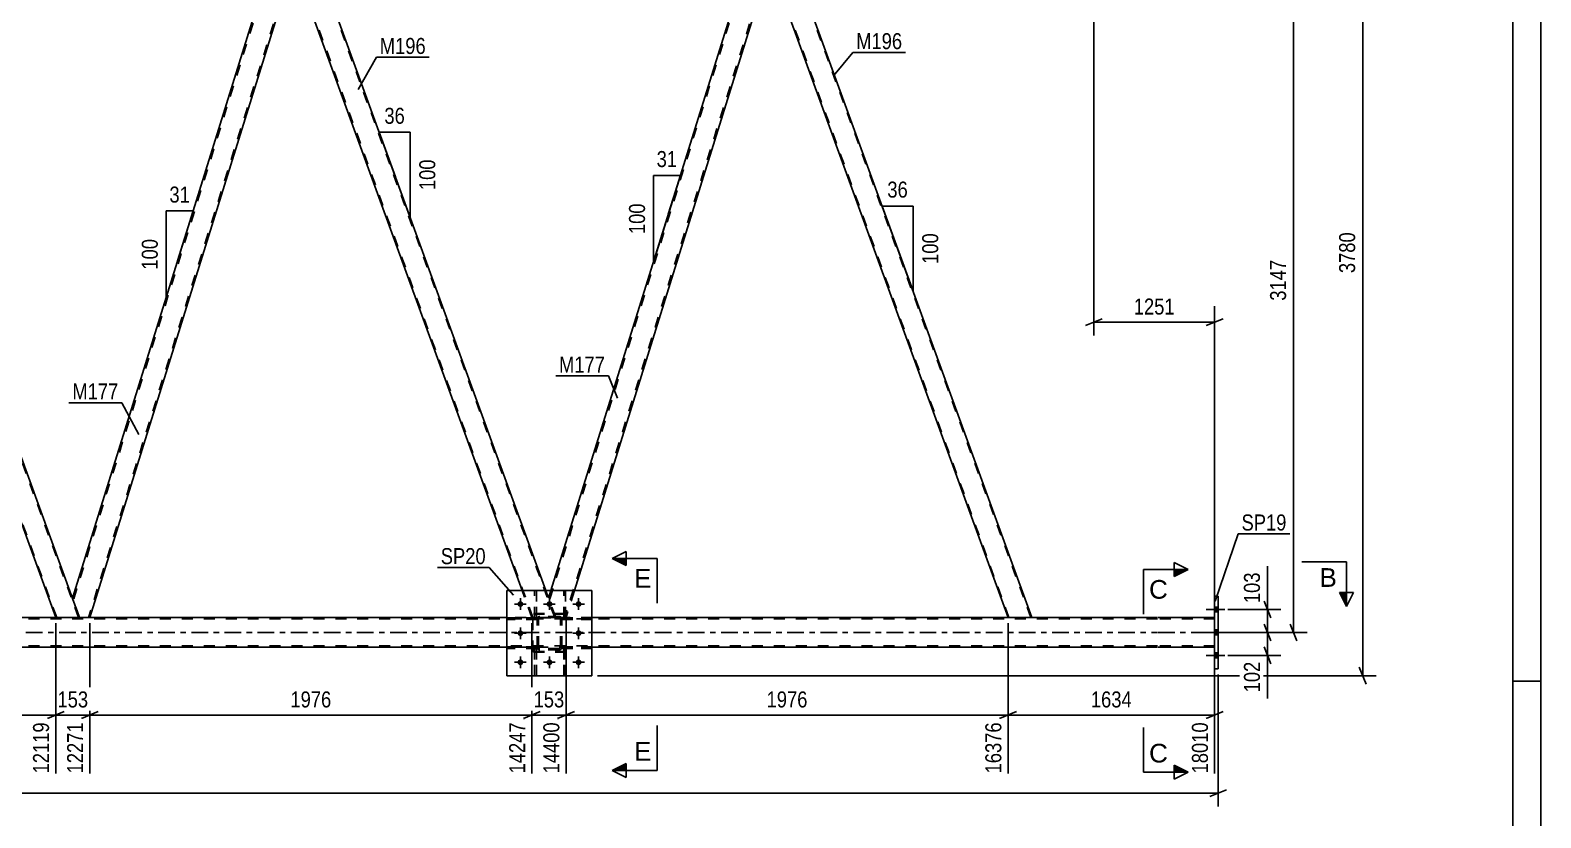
# Model space of a CAD drawing. Header units: millimetres. Extents: x -45 to 796, y -433 to 161.
# Drawn here: x 525.8 to 795.9, y -159 to -18.2 of the extents above; entities that cross this region are included whole.
import ezdxf

# ---------------------------------------------------------------- set-up
doc = ezdxf.new("R2010")
doc.units = ezdxf.units.MM
doc.linetypes.add('DXK_LINE_DOT2', pattern=[3.9198, 1.9599, -1.9599])
doc.linetypes.add('DXK_LINE_DOT3', pattern=[5.9187, 2.979, -0.9799, 0.9799, -0.9799])
doc.styles.add('Arial', font='arial.ttf', dxfattribs={"height": 0.2})
doc.styles.add('Arial Narrow', font='ARIALN.TTF', dxfattribs={"height": 0.2})

# ---------------------------------------------------------------- blocks, each defined once
blk = doc.blocks.new('Unknown-814760973-1133')
at = {"color": 5, "linetype": 'Continuous'}
for p, q in [((795.85, -432.57), (795.85, 161.43)), ((790.85, -427.57), (790.85, 156.43)), ((795.85, -134.57), (790.85, -134.57))]:
    blk.add_line(p, q, dxfattribs=at)
blk = doc.blocks.new('Part-814760973-4094 - 3734')
at = {"color": 7, "linetype": 'DXK_LINE_DOT2'}
for p, q in [((611.01, -118.4), (626.21, -118.4)), ((611.01, -118.4), (611.01, -133.6)), ((626.21, -118.4), (626.21, -133.6)), ((611.01, -133.6), (626.21, -133.6))]:
    blk.add_line(p, q, dxfattribs=at)
blk = doc.blocks.new('Bolt-814760973-4202 - 3734')
at = {"color": 1, "linetype": 'Continuous'}
for p, q in [((612.37, -120.8), (613.06, -120.8)), ((613.41, -119.76), (613.41, -120.46)), ((613.41, -121.84), (613.41, -121.15)), ((614.45, -120.8), (613.75, -120.8)), ((617.57, -120.8), (618.26, -120.8)), ((618.61, -119.76), (618.61, -120.46)), ((618.61, -121.84), (618.61, -121.15)), ((619.65, -120.8), (618.95, -120.8)), ((622.77, -120.8), (623.46, -120.8)), ((623.81, -119.76), (623.81, -120.46)), ((623.81, -121.84), (623.81, -121.15)), ((624.85, -120.8), (624.15, -120.8)), ((612.37, -126), (613.06, -126)), ((613.41, -124.96), (613.41, -125.66)), ((613.41, -127.04), (613.41, -126.35)), ((614.45, -126), (613.75, -126)), ((622.77, -126), (623.46, -126)), ((623.81, -124.96), (623.81, -125.66)), ((623.81, -127.04), (623.81, -126.35)), ((624.85, -126), (624.15, -126)), ((612.37, -131.2), (613.06, -131.2)), ((613.41, -130.16), (613.41, -130.86)), ((613.41, -132.24), (613.41, -131.55)), ((614.45, -131.2), (613.75, -131.2)), ((617.57, -131.2), (618.26, -131.2)), ((618.61, -130.16), (618.61, -130.86)), ((618.61, -132.24), (618.61, -131.55)), ((619.65, -131.2), (618.95, -131.2)), ((622.77, -131.2), (623.46, -131.2)), ((623.81, -130.16), (623.81, -130.86)), ((623.81, -132.24), (623.81, -131.55)), ((624.85, -131.2), (624.15, -131.2))]:
    blk.add_line(p, q, dxfattribs=at)
blk = doc.blocks.new('Part-814760973-4138 - 3734')
at = {"color": 7, "linetype": 'DXK_LINE_DOT2'}
for p, q in [((616.41, -128.44), (611.01, -128.44)), ((611.01, -128.44), (611.01, -128.76)), ((616.41, -128.76), (611.01, -128.76)), ((615.81, -128.76), (615.81, -128.44)), ((616.41, -128.76), (616.41, -128.44))]:
    blk.add_line(p, q, dxfattribs=at)
blk = doc.blocks.new('Part-814760973-4137 - 3734')
at = {"color": 2, "linetype": 'Continuous'}
for p, q in [((575.6, -2), (571.35, -2)), ((617.97, -118.4), (575.6, -2)), ((613.71, -118.4), (572.87, -6.2))]:
    blk.add_line(p, q, dxfattribs=at)
at = {"color": 7, "linetype": 'DXK_LINE_DOT2'}
for p, q in [((571.35, -2), (572.87, -6.2)), ((615.64, -123.22), (571.52, -2)), ((619.55, -123.22), (575.43, -2)), ((615.47, -123.22), (613.71, -118.4)), ((619.72, -123.22), (617.97, -118.4)), ((619.72, -123.22), (615.47, -123.22))]:
    blk.add_line(p, q, dxfattribs=at)
blk = doc.blocks.new('Part-814760973-4263 - 3734')
at = {"color": 7, "linetype": 'DXK_LINE_DOT2'}
for p, q in [((616.41, -123.48), (616.44, -123.3)), ((616.44, -123.3), (616.41, -123.48)), ((616.41, -128.52), (616.41, -123.48)), ((616.65, -123.48), (616.66, -123.39)), ((616.65, -128.52), (616.65, -123.48)), ((616.66, -123.39), (616.72, -123.31)), ((616.7, -123.04), (616.89, -123)), ((616.89, -123), (616.7, -123.04)), ((616.72, -123.31), (616.79, -123.26)), ((616.79, -123.26), (616.89, -123.24)), ((620.33, -123), (616.89, -123)), ((616.89, -123.24), (620.33, -123.24)), ((620.33, -123), (620.51, -123.04)), ((620.51, -123.04), (620.33, -123)), ((620.33, -123.24), (620.42, -123.26)), ((620.42, -123.26), (620.5, -123.31)), ((620.5, -123.31), (620.55, -123.39)), ((620.55, -123.39), (620.57, -123.48)), ((620.57, -128.52), (620.57, -123.48)), ((620.77, -123.3), (620.81, -123.48)), ((620.81, -123.48), (620.77, -123.3)), ((620.81, -128.52), (620.81, -123.48)), ((616.44, -128.71), (616.41, -128.52)), ((616.41, -128.52), (616.44, -128.71)), ((616.66, -128.62), (616.65, -128.52)), ((616.72, -128.69), (616.66, -128.62)), ((616.89, -129), (616.7, -128.97)), ((616.7, -128.97), (616.89, -129)), ((616.79, -128.75), (616.72, -128.69)), ((616.89, -128.76), (616.79, -128.75)), ((620.33, -128.76), (616.89, -128.76)), ((620.33, -129), (616.89, -129)), ((620.42, -128.75), (620.33, -128.76)), ((620.51, -128.97), (620.33, -129)), ((620.33, -129), (620.51, -128.97)), ((620.5, -128.69), (620.42, -128.75)), ((620.55, -128.62), (620.5, -128.69)), ((620.57, -128.52), (620.55, -128.62)), ((620.81, -128.52), (620.77, -128.71)), ((620.77, -128.71), (620.81, -128.52))]:
    blk.add_line(p, q, dxfattribs=at)
at = {"color": 7, "linetype": 'DXK_LINE_DOT3'}
blk.add_line((618.61, -126), (618.61, -126), dxfattribs=at)
at = {"color": 7, "linetype": 'DXK_LINE_DOT2'}
for centre, start, end in [((616.89, -123.48), 112.5, 157.5), ((616.89, -123.48), 112.5, 157.5), ((620.33, -123.48), 22.5, 67.5), ((620.33, -123.48), 22.5, 67.5), ((616.89, -128.52), 202.5, 247.5), ((616.89, -128.52), 202.5, 247.5), ((620.33, -128.52), 292.5, 337.5), ((620.33, -128.52), 292.5, 337.5)]:
    blk.add_arc(centre, 0.48, start, end, dxfattribs=at)
blk = doc.blocks.new('Part-814760973-4099 - 3734')
at = {"color": 2, "linetype": 'Continuous'}
for p, q in [((626.21, -118.4), (611.01, -118.4)), ((611.01, -133.6), (611.01, -118.4)), ((626.21, -133.6), (626.21, -118.4)), ((626.21, -133.6), (611.01, -133.6))]:
    blk.add_line(p, q, dxfattribs=at)
blk = doc.blocks.new('Part-814760973-3997 - 3734')
at = {"color": 7, "linetype": 'DXK_LINE_DOT2'}
for p, q in [((616.41, -128.44), (611.01, -128.44)), ((611.01, -128.76), (611.01, -128.44)), ((616.41, -128.76), (611.01, -128.76)), ((615.81, -128.76), (615.81, -128.44)), ((616.41, -128.44), (616.41, -128.76))]:
    blk.add_line(p, q, dxfattribs=at)
blk = doc.blocks.new('Part-814760973-3998 - 3734')
at = {"color": 7, "linetype": 'DXK_LINE_DOT2'}
for p, q in [((616.41, -123.24), (611.01, -123.24)), ((611.01, -123.56), (611.01, -123.24)), ((616.41, -123.56), (611.01, -123.56)), ((615.81, -123.56), (615.81, -123.24)), ((616.41, -123.24), (616.41, -123.56))]:
    blk.add_line(p, q, dxfattribs=at)
blk = doc.blocks.new('Part-814760973-4001 - 3734')
at = {"color": 2, "linetype": 'Continuous'}
for p, q in [((615.96, -118.4), (615.96, -118.4)), ((616.28, -118.4), (615.96, -118.4)), ((616.28, -118.4), (616.28, -118.4))]:
    blk.add_line(p, q, dxfattribs=at)
at = {"color": 7, "linetype": 'DXK_LINE_DOT2'}
for p, q in [((615.96, -123.25), (615.96, -118.4)), ((616.28, -123.25), (616.28, -118.4)), ((615.96, -122.65), (616.28, -122.65)), ((616.28, -123.25), (615.96, -123.25))]:
    blk.add_line(p, q, dxfattribs=at)
blk = doc.blocks.new('Part-814760973-4004 - 3734')
at = {"color": 2, "linetype": 'Continuous'}
for p, q in [((621.16, -118.4), (621.16, -118.4)), ((621.48, -118.4), (621.16, -118.4)), ((621.48, -118.4), (621.48, -118.4))]:
    blk.add_line(p, q, dxfattribs=at)
at = {"color": 7, "linetype": 'DXK_LINE_DOT2'}
for p, q in [((621.16, -123.25), (621.16, -118.4)), ((621.48, -123.25), (621.48, -118.4)), ((621.16, -122.65), (621.48, -122.65)), ((621.48, -123.25), (621.16, -123.25))]:
    blk.add_line(p, q, dxfattribs=at)
blk = doc.blocks.new('Part-814760973-4007 - 3734')
at = {"color": 7, "linetype": 'DXK_LINE_DOT2'}
for p, q in [((616.28, -128.77), (615.96, -128.77)), ((615.96, -128.77), (615.96, -133.6)), ((615.96, -129.37), (616.28, -129.37)), ((616.28, -133.6), (616.28, -128.77)), ((615.96, -133.6), (616.28, -133.6))]:
    blk.add_line(p, q, dxfattribs=at)
blk = doc.blocks.new('Part-814760973-4012 - 3734')
at = {"color": 2, "linetype": 'Continuous'}
for p, q in [((738.18, -119.36), (737.54, -119.36)), ((737.54, -119.36), (737.54, -132.36)), ((738.18, -132.36), (738.18, -119.36)), ((738.18, -132.36), (737.54, -132.36))]:
    blk.add_line(p, q, dxfattribs=at)
blk = doc.blocks.new('Part-814760973-4047 - 3734')
at = {"color": 2, "linetype": 'Continuous'}
for p, q in [((570.03, -2), (533.33, -119.75)), ((571.35, -2), (570.03, -2)), ((572.87, -6.2), (571.35, -2)), ((572.89, -6.25), (536.43, -123.22)), ((534.59, -123.22), (533.34, -119.8))]:
    blk.add_line(p, q, dxfattribs=at)
at = {"color": 7, "linetype": 'DXK_LINE_DOT2'}
for p, q in [((570.28, -2), (533.46, -120.12)), ((572.76, -5.88), (536.18, -123.22)), ((572.89, -6.25), (572.87, -6.2)), ((572.89, -6.25), (572.87, -6.2)), ((533.33, -119.75), (533.34, -119.8)), ((536.43, -123.22), (534.59, -123.22))]:
    blk.add_line(p, q, dxfattribs=at)
blk = doc.blocks.new('Part-814760973-4052 - 3734')
at = {"color": 2, "linetype": 'Continuous'}
for p, q in [((660.74, -2), (656.48, -2)), ((704.86, -123.22), (660.74, -2)), ((700.6, -123.22), (658.01, -6.2))]:
    blk.add_line(p, q, dxfattribs=at)
at = {"color": 7, "linetype": 'DXK_LINE_DOT2'}
for p, q in [((656.48, -2), (658.01, -6.2)), ((700.77, -123.22), (656.65, -2)), ((704.69, -123.22), (660.57, -2)), ((700.6, -123.22), (704.86, -123.22))]:
    blk.add_line(p, q, dxfattribs=at)
blk = doc.blocks.new('Part-814760973-4062 - 3734')
at = {"color": 7, "linetype": 'DXK_LINE_DOT2'}
for p, q in [((727.32, -123.46), (45.58, -123.46)), ((626.21, -123.22), (611.01, -123.22)), ((737.54, -123.46), (727.42, -123.46)), ((737.54, -123.22), (737.54, -128.5)), ((727.32, -128.26), (45.58, -128.26)), ((626.21, -128.5), (611.01, -128.5)), ((737.54, -128.26), (727.42, -128.26))]:
    blk.add_line(p, q, dxfattribs=at)
at = {"color": 2, "linetype": 'Continuous'}
for p, q in [((611.01, -123.22), (455.94, -123.22)), ((727.32, -123.22), (626.21, -123.22)), ((737.54, -123.22), (727.42, -123.22)), ((611.01, -128.5), (455.94, -128.5)), ((727.32, -128.5), (626.21, -128.5)), ((737.54, -128.5), (727.42, -128.5))]:
    blk.add_line(p, q, dxfattribs=at)
at = {"color": 7, "linetype": 'DXK_LINE_DOT3'}
for p, q in [((45.58, -125.86), (727.32, -125.86)), ((727.42, -125.86), (737.54, -125.86))]:
    blk.add_line(p, q, dxfattribs=at)
blk = doc.blocks.new('Part-814760973-4064 - 3734')
at = {"color": 7, "linetype": 'DXK_LINE_DOT2'}
for p, q in [((616.41, -123.48), (616.44, -123.3)), ((616.44, -123.3), (616.41, -123.48)), ((616.41, -128.52), (616.41, -123.48)), ((616.65, -123.48), (616.66, -123.39)), ((616.65, -128.52), (616.65, -123.48)), ((616.66, -123.39), (616.72, -123.31)), ((616.7, -123.04), (616.89, -123)), ((616.89, -123), (616.7, -123.04)), ((616.72, -123.31), (616.79, -123.26)), ((616.79, -123.26), (616.89, -123.24)), ((620.33, -123), (616.89, -123)), ((616.89, -123.24), (620.33, -123.24)), ((620.33, -123), (620.51, -123.04)), ((620.51, -123.04), (620.33, -123)), ((620.33, -123.24), (620.42, -123.26)), ((620.42, -123.26), (620.5, -123.31)), ((620.5, -123.31), (620.55, -123.39)), ((620.55, -123.39), (620.57, -123.48)), ((620.57, -128.52), (620.57, -123.48)), ((620.77, -123.3), (620.81, -123.48)), ((620.81, -123.48), (620.77, -123.3)), ((620.81, -128.52), (620.81, -123.48)), ((616.44, -128.71), (616.41, -128.52)), ((616.41, -128.52), (616.44, -128.71)), ((616.66, -128.62), (616.65, -128.52)), ((616.72, -128.69), (616.66, -128.62)), ((616.89, -129), (616.7, -128.97)), ((616.7, -128.97), (616.89, -129)), ((616.79, -128.75), (616.72, -128.69)), ((616.89, -128.76), (616.79, -128.75)), ((620.33, -128.76), (616.89, -128.76)), ((620.33, -129), (616.89, -129)), ((620.42, -128.75), (620.33, -128.76)), ((620.51, -128.97), (620.33, -129)), ((620.33, -129), (620.51, -128.97)), ((620.5, -128.69), (620.42, -128.75)), ((620.55, -128.62), (620.5, -128.69)), ((620.57, -128.52), (620.55, -128.62)), ((620.81, -128.52), (620.77, -128.71)), ((620.77, -128.71), (620.81, -128.52))]:
    blk.add_line(p, q, dxfattribs=at)
at = {"color": 7, "linetype": 'DXK_LINE_DOT3'}
blk.add_line((618.61, -126), (618.61, -126), dxfattribs=at)
at = {"color": 7, "linetype": 'DXK_LINE_DOT2'}
for centre, start, end in [((616.89, -123.48), 112.5, 157.5), ((616.89, -123.48), 112.5, 157.5), ((620.33, -123.48), 22.5, 67.5), ((620.33, -123.48), 22.5, 67.5), ((616.89, -128.52), 202.5, 247.5), ((616.89, -128.52), 202.5, 247.5), ((620.33, -128.52), 292.5, 337.5), ((620.33, -128.52), 292.5, 337.5)]:
    blk.add_arc(centre, 0.48, start, end, dxfattribs=at)
blk = doc.blocks.new('Part-814760973-4065 - 3734')
at = {"color": 7, "linetype": 'DXK_LINE_DOT2'}
for p, q in [((621.61, -122.47), (615.61, -122.47)), ((615.61, -129.27), (615.61, -122.47)), ((621.61, -129.27), (621.61, -122.47)), ((621.61, -129.27), (615.61, -129.27))]:
    blk.add_line(p, q, dxfattribs=at)
blk = doc.blocks.new('Part-814760973-4066 - 3734')
at = {"color": 7, "linetype": 'DXK_LINE_DOT2'}
for p, q in [((621.61, -122.6), (615.61, -122.6)), ((615.61, -129.4), (615.61, -122.6)), ((621.61, -129.4), (621.61, -122.6)), ((621.61, -129.4), (615.61, -129.4))]:
    blk.add_line(p, q, dxfattribs=at)
blk = doc.blocks.new('Part-814760973-4082 - 3734')
at = {"color": 2, "linetype": 'Continuous'}
for p, q in [((490.47, -2), (486.21, -2)), ((533.34, -119.8), (490.47, -2)), ((530.33, -123.22), (487.74, -6.2))]:
    blk.add_line(p, q, dxfattribs=at)
at = {"color": 7, "linetype": 'DXK_LINE_DOT2'}
for p, q in [((486.21, -2), (487.74, -6.2)), ((530.5, -123.22), (486.38, -2)), ((534.42, -123.22), (490.3, -2)), ((534.59, -123.22), (533.34, -119.8)), ((530.33, -123.22), (534.59, -123.22))]:
    blk.add_line(p, q, dxfattribs=at)
blk = doc.blocks.new('Part-814760973-4088 - 3734')
at = {"color": 7, "linetype": 'DXK_LINE_DOT2'}
for p, q in [((616.41, -123.24), (611.01, -123.24)), ((611.01, -123.24), (611.01, -123.56)), ((616.41, -123.56), (611.01, -123.56)), ((615.81, -123.56), (615.81, -123.24)), ((616.41, -123.56), (616.41, -123.24))]:
    blk.add_line(p, q, dxfattribs=at)
blk = doc.blocks.new('Part-814760973-4100 - 3734')
at = {"color": 7, "linetype": 'DXK_LINE_DOT2'}
for p, q in [((620.81, -128.76), (620.81, -128.44)), ((620.81, -128.44), (626.21, -128.44)), ((626.21, -128.76), (620.81, -128.76)), ((621.41, -128.76), (621.41, -128.44)), ((626.21, -128.44), (626.21, -128.76))]:
    blk.add_line(p, q, dxfattribs=at)
blk = doc.blocks.new('Bolt-814760973-4101 - 3734')
at = {"linetype": 'Continuous'}
for points in [[(737.54, -121.32), (737.54, -122.2), (738.18, -122.2), (738.18, -121.32)], [(737.54, -121.32), (737.54, -122.2), (738.18, -122.2), (738.18, -121.32)], [(737.54, -121.32), (737.54, -122.2), (738.18, -122.2), (738.18, -121.32)], [(737.54, -125.42), (737.54, -126.3), (738.18, -126.3), (738.18, -125.42)], [(737.54, -125.42), (737.54, -126.3), (738.18, -126.3), (738.18, -125.42)], [(737.54, -129.52), (737.54, -130.4), (738.18, -130.4), (738.18, -129.52)], [(737.54, -129.52), (737.54, -130.4), (738.18, -130.4), (738.18, -129.52)], [(737.54, -129.52), (737.54, -130.4), (738.18, -130.4), (738.18, -129.52)]]:
    blk.add_hatch(color=1, dxfattribs=at).paths.add_polyline_path(points)
at = {"color": 1, "linetype": 'Continuous'}
for p, q in [((738.18, -121.32), (737.54, -121.32)), ((738.18, -121.32), (737.54, -121.32)), ((738.18, -121.32), (737.54, -121.32)), ((739.34, -121.76), (736.02, -121.76)), ((739.34, -121.76), (736.02, -121.76)), ((739.34, -121.76), (736.02, -121.76)), ((738.18, -122.2), (737.54, -122.2)), ((738.18, -122.2), (737.54, -122.2)), ((738.18, -122.2), (737.54, -122.2)), ((739.34, -125.86), (736.02, -125.86)), ((739.34, -125.86), (736.02, -125.86)), ((738.18, -125.42), (737.54, -125.42)), ((738.18, -125.42), (737.54, -125.42)), ((738.18, -126.3), (737.54, -126.3)), ((738.18, -126.3), (737.54, -126.3)), ((738.18, -129.52), (737.54, -129.52)), ((738.18, -129.52), (737.54, -129.52)), ((738.18, -129.52), (737.54, -129.52)), ((739.34, -129.96), (736.02, -129.96)), ((739.34, -129.96), (736.02, -129.96)), ((739.34, -129.96), (736.02, -129.96)), ((738.18, -130.4), (737.54, -130.4)), ((738.18, -130.4), (737.54, -130.4)), ((738.18, -130.4), (737.54, -130.4))]:
    blk.add_line(p, q, dxfattribs=at)
blk = doc.blocks.new('Part-814760973-4132 - 3734')
at = {"color": 7, "linetype": 'DXK_LINE_DOT2'}
for p, q in [((655.41, -2), (618.59, -120.12)), ((657.89, -5.88), (621.32, -123.22)), ((658.03, -6.25), (658.01, -6.2)), ((658.03, -6.25), (658.01, -6.2)), ((618.88, -118.4), (618.46, -119.75)), ((623.07, -118.4), (621.57, -123.22)), ((619.72, -123.22), (618.46, -119.75)), ((621.57, -123.22), (619.72, -123.22))]:
    blk.add_line(p, q, dxfattribs=at)
at = {"color": 2, "linetype": 'Continuous'}
for p, q in [((655.16, -2), (618.88, -118.4)), ((656.48, -2), (655.16, -2)), ((658.01, -6.2), (656.48, -2)), ((658.03, -6.25), (623.07, -118.4))]:
    blk.add_line(p, q, dxfattribs=at)
blk = doc.blocks.new('Part-814760973-4145 - 3734')
at = {"color": 7, "linetype": 'DXK_LINE_DOT2'}
for p, q in [((620.81, -123.56), (620.81, -123.24)), ((620.81, -123.24), (626.21, -123.24)), ((626.21, -123.56), (620.81, -123.56)), ((621.41, -123.56), (621.41, -123.24)), ((626.21, -123.24), (626.21, -123.56))]:
    blk.add_line(p, q, dxfattribs=at)
blk = doc.blocks.new('Part-814760973-4146 - 3734')
at = {"color": 7, "linetype": 'DXK_LINE_DOT2'}
for p, q in [((626.21, -128.44), (620.81, -128.44)), ((620.81, -128.44), (620.81, -128.76)), ((620.81, -128.76), (626.21, -128.76)), ((621.41, -128.76), (621.41, -128.44)), ((626.21, -128.76), (626.21, -128.44))]:
    blk.add_line(p, q, dxfattribs=at)
blk = doc.blocks.new('Part-814760973-4147 - 3734')
at = {"color": 7, "linetype": 'DXK_LINE_DOT2'}
for p, q in [((626.21, -123.24), (620.81, -123.24)), ((620.81, -123.24), (620.81, -123.56)), ((620.81, -123.56), (626.21, -123.56)), ((621.41, -123.56), (621.41, -123.24)), ((626.21, -123.56), (626.21, -123.24))]:
    blk.add_line(p, q, dxfattribs=at)
blk = doc.blocks.new('Part-814760973-4186 - 3734')
at = {"color": 7, "linetype": 'DXK_LINE_DOT2'}
for p, q in [((621.16, -133.6), (621.16, -128.77)), ((621.16, -128.77), (621.48, -128.77)), ((621.16, -129.37), (621.48, -129.37)), ((621.48, -128.77), (621.48, -133.6)), ((621.48, -133.6), (621.16, -133.6))]:
    blk.add_line(p, q, dxfattribs=at)
blk = doc.blocks.new('Part-814760973-4189 - 3734')
at = {"color": 7, "linetype": 'DXK_LINE_DOT2'}
for p, q in [((615.96, -133.6), (615.96, -128.77)), ((615.96, -128.77), (616.28, -128.77)), ((615.96, -129.37), (616.28, -129.37)), ((616.28, -128.77), (616.28, -133.6)), ((616.28, -133.6), (615.96, -133.6))]:
    blk.add_line(p, q, dxfattribs=at)
blk = doc.blocks.new('Part-814760973-4192 - 3734')
at = {"color": 7, "linetype": 'DXK_LINE_DOT2'}
for p, q in [((621.16, -123.25), (621.16, -118.4)), ((621.16, -118.4), (621.48, -118.4)), ((621.48, -118.4), (621.48, -123.25)), ((621.16, -122.65), (621.48, -122.65)), ((621.48, -123.25), (621.16, -123.25))]:
    blk.add_line(p, q, dxfattribs=at)
blk = doc.blocks.new('Part-814760973-4195 - 3734')
at = {"color": 7, "linetype": 'DXK_LINE_DOT2'}
for p, q in [((615.96, -123.25), (615.96, -118.4)), ((615.96, -118.4), (616.28, -118.4)), ((616.28, -118.4), (616.28, -123.25)), ((615.96, -122.65), (616.28, -122.65)), ((616.28, -123.25), (615.96, -123.25))]:
    blk.add_line(p, q, dxfattribs=at)
blk = doc.blocks.new('Bolt-814760973-4203 - 3734')
at = {"linetype": 'Continuous'}
for points in [[(613.93, -120.8, -1), (612.89, -120.8, -1)], [(619.13, -120.8, -1), (618.09, -120.8, -1)], [(624.33, -120.8, -1), (623.29, -120.8, -1)], [(613.93, -126, -1), (612.89, -126, -1)], [(624.33, -126, -1), (623.29, -126, -1)], [(613.93, -131.2, -1), (612.89, -131.2, -1)], [(619.13, -131.2, -1), (618.09, -131.2, -1)], [(624.33, -131.2, -1), (623.29, -131.2, -1)]]:
    blk.add_hatch(color=1, dxfattribs=at).paths.add_polyline_path(points)
at = {"color": 1, "linetype": 'Continuous'}
for p, q in [((614.45, -120.8), (612.37, -120.8)), ((613.41, -119.76), (613.41, -121.84)), ((619.65, -120.8), (617.57, -120.8)), ((618.61, -119.76), (618.61, -121.84)), ((624.85, -120.8), (622.77, -120.8)), ((623.81, -119.76), (623.81, -121.84)), ((614.45, -126), (612.37, -126)), ((613.41, -124.96), (613.41, -127.04)), ((624.85, -126), (622.77, -126)), ((623.81, -124.96), (623.81, -127.04)), ((614.45, -131.2), (612.37, -131.2)), ((613.41, -130.16), (613.41, -132.24)), ((619.65, -131.2), (617.57, -131.2)), ((618.61, -130.16), (618.61, -132.24)), ((624.85, -131.2), (622.77, -131.2)), ((623.81, -130.16), (623.81, -132.24))]:
    blk.add_line(p, q, dxfattribs=at)
blk = doc.blocks.new('Part-814760973-4239 - 3734')
at = {"color": 7, "linetype": 'DXK_LINE_DOT2'}
for p, q in [((621.48, -128.77), (621.16, -128.77)), ((621.16, -128.77), (621.16, -133.6)), ((621.16, -129.37), (621.48, -129.37)), ((621.48, -133.6), (621.48, -128.77)), ((621.16, -133.6), (621.48, -133.6))]:
    blk.add_line(p, q, dxfattribs=at)
blk = doc.blocks.new('StraightDimension-814760973-14789 - 3734')
at = {"color": 7, "linetype": 'Continuous'}
for p, q in [((536.43, -124.22), (536.43, -151.06)), ((615.47, -124.22), (615.47, -151.06)), ((537.93, -140.02), (534.93, -141.22)), ((613.97, -141.22), (616.97, -140.02)), ((536.43, -140.62), (615.47, -140.62))]:
    blk.add_line(p, q, dxfattribs=at)
at = {"color": 0}
blk.add_wipeout([(580.21, -139.87), (580.21, -135.67), (571.69, -135.67), (571.69, -139.87)], dxfattribs=at)
at = {"color": 0, "linetype": 'Continuous'}
blk.add_wipeout([(614.87, -141.32), (610.67, -141.32), (610.67, -151.66), (614.87, -151.66)], dxfattribs=at)
at = {"color": 3, "style": 'Arial Narrow'}
blk.add_text('1976', height=2.863, dxfattribs=at).set_placement((572.29, -139.27))
at = {"color": 3, "linetype": 'Continuous', "style": 'Arial Narrow'}
blk.add_text('14247', height=2.863, rotation=90.0002, dxfattribs=at).set_placement((614.27, -151.06))
blk = doc.blocks.new('AngleDimension-814760973-15246 - 3734')
at = {"color": 7, "linetype": 'Continuous'}
for p, q in [((681.56, -59.23), (678.08, -49.66)), ((683.62, -49.66), (678.08, -49.66)), ((683.62, -64.88), (678.08, -49.66)), ((683.62, -64.88), (683.62, -49.66))]:
    blk.add_line(p, q, dxfattribs=at)
at = {"color": 0}
for points in [[(683.28, -48.76), (683.28, -44.56), (678.42, -44.56), (678.42, -48.76)], [(688.72, -53.93), (684.52, -53.93), (684.52, -60.61), (688.72, -60.61)]]:
    blk.add_wipeout(points, dxfattribs=at)
at = {"color": 3, "style": 'Arial Narrow'}
blk.add_text('36', height=2.863, dxfattribs=at).set_placement((679.02, -48.16))
blk.add_text('100', height=2.863, rotation=90.0002, dxfattribs=at).set_placement((688.12, -60.01))
blk = doc.blocks.new('AngleDimension-814760973-15232 - 3734')
at = {"color": 7, "linetype": 'Continuous'}
for p, q in [((637.19, -44.2), (642.01, -44.2)), ((637.19, -59.67), (642.01, -44.2)), ((637.19, -59.67), (637.19, -44.2)), ((639.86, -51.09), (642.01, -44.2))]:
    blk.add_line(p, q, dxfattribs=at)
at = {"color": 0}
for points in [[(642.02, -43.3), (642.02, -39.1), (637.17, -39.1), (637.17, -43.3)], [(636.29, -48.59), (632.09, -48.59), (632.09, -55.28), (636.29, -55.28)]]:
    blk.add_wipeout(points, dxfattribs=at)
at = {"color": 3, "style": 'Arial Narrow'}
blk.add_text('31', height=2.863, dxfattribs=at).set_placement((637.77, -42.7))
blk.add_text('100', height=2.863, rotation=90.0002, dxfattribs=at).set_placement((635.69, -54.68))
blk = doc.blocks.new('AngleDimension-814760973-4942 - 3734')
at = {"color": 7, "linetype": 'Continuous'}
for p, q in [((591.05, -44.43), (588.15, -36.47)), ((593.69, -36.47), (588.15, -36.47)), ((593.69, -51.69), (588.15, -36.47)), ((593.69, -51.69), (593.69, -36.47))]:
    blk.add_line(p, q, dxfattribs=at)
at = {"color": 0}
for points in [[(593.35, -35.57), (593.35, -31.37), (588.49, -31.37), (588.49, -35.57)], [(598.79, -40.74), (594.59, -40.74), (594.59, -47.42), (598.79, -47.42)]]:
    blk.add_wipeout(points, dxfattribs=at)
at = {"color": 3, "style": 'Arial Narrow'}
blk.add_text('36', height=2.863, dxfattribs=at).set_placement((589.09, -34.97))
blk.add_text('100', height=2.863, rotation=90.0002, dxfattribs=at).set_placement((598.19, -46.82))
blk = doc.blocks.new('StraightDimension-814760973-14790 - 3734')
at = {"color": 7, "linetype": 'Continuous'}
for p, q in [((530.33, -124.22), (530.33, -151.06)), ((536.43, -124.22), (536.43, -151.06)), ((528.83, -141.22), (531.83, -140.02)), ((537.93, -140.02), (534.93, -141.22)), ((530.33, -140.62), (536.43, -140.62))]:
    blk.add_line(p, q, dxfattribs=at)
at = {"color": 0}
blk.add_wipeout([(536.72, -139.87), (536.72, -135.67), (530.04, -135.67), (530.04, -139.87)], dxfattribs=at)
at = {"color": 0, "linetype": 'Continuous'}
blk.add_wipeout([(535.83, -141.32), (531.63, -141.32), (531.63, -151.66), (535.83, -151.66)], dxfattribs=at)
at = {"color": 3, "style": 'Arial Narrow'}
blk.add_text('153', height=2.863, dxfattribs=at).set_placement((530.64, -139.27))
at = {"color": 3, "linetype": 'Continuous', "style": 'Arial Narrow'}
blk.add_text('12271', height=2.863, rotation=90.0002, dxfattribs=at).set_placement((535.23, -151.06))
blk = doc.blocks.new('StraightDimension-814760973-5648 - 3734')
at = {"color": 7, "linetype": 'Continuous'}
for p, q in [((764.61, 16.1), (763.41, 19.1)), ((713.85, 17.6), (766.41, 17.6)), ((764.01, -133.6), (764.01, 17.6)), ((763.41, -132.1), (764.61, -135.1)), ((627.21, -133.6), (766.41, -133.6))]:
    blk.add_line(p, q, dxfattribs=at)
at = {"color": 0}
blk.add_wipeout([(763.26, -53.75), (759.06, -53.75), (759.06, -62.26), (763.26, -62.26)], dxfattribs=at)
at = {"color": 3, "style": 'Arial Narrow'}
blk.add_text('3780', height=2.863, rotation=90.0002, dxfattribs=at).set_placement((762.66, -61.66))
blk = doc.blocks.new('StraightDimension-814760973-24017 - 3734')
at = {"color": 7, "linetype": 'Continuous'}
for p, q in [((746.39, -120.26), (747.59, -123.26)), ((739.9, -121.76), (749.39, -121.76)), ((746.99, -125.86), (746.99, -121.76)), ((739.9, -125.86), (749.39, -125.86)), ((747.59, -127.36), (746.39, -124.36))]:
    blk.add_line(p, q, dxfattribs=at)
at = {"color": 0}
blk.add_wipeout([(746.24, -114.55), (742.04, -114.55), (742.04, -121.23), (746.24, -121.23)], dxfattribs=at)
at = {"color": 7, "linetype": 'Continuous'}
blk.add_line((746.99, -121.76), (746.99, -114.03), dxfattribs=at)
blk.add_line((746.99, -121.76), (746.99, -114.03), dxfattribs=at)
at = {"color": 3, "style": 'Arial Narrow'}
blk.add_text('103', height=2.863, rotation=90.0002, dxfattribs=at).set_placement((745.64, -120.63))
blk = doc.blocks.new('StraightDimension-814760973-4975 - 3734')
at = {"color": 7, "linetype": 'Continuous'}
for p, q in [((717.56, 0), (754.06, 0)), ((752.26, -1.5), (751.06, 1.5)), ((751.66, -125.86), (751.66, 0)), ((739.18, -125.86), (754.06, -125.86)), ((751.06, -124.36), (752.26, -127.36))]:
    blk.add_line(p, q, dxfattribs=at)
at = {"color": 0}
blk.add_wipeout([(750.91, -58.67), (746.71, -58.67), (746.71, -67.19), (750.91, -67.19)], dxfattribs=at)
at = {"color": 3, "style": 'Arial Narrow'}
blk.add_text('3147', height=2.863, rotation=90.0002, dxfattribs=at).set_placement((750.31, -66.59))
blk = doc.blocks.new('StraightDimension-814760973-24018 - 3734')
at = {"color": 7, "linetype": 'Continuous'}
for p, q in [((739.9, -125.86), (749.39, -125.86)), ((746.39, -124.36), (747.59, -127.36)), ((746.99, -129.96), (746.99, -125.86)), ((747.59, -131.46), (746.39, -128.46)), ((739.9, -129.96), (749.39, -129.96))]:
    blk.add_line(p, q, dxfattribs=at)
at = {"color": 0}
blk.add_wipeout([(746.24, -130.48), (742.04, -130.48), (742.04, -137.17), (746.24, -137.17)], dxfattribs=at)
at = {"color": 7, "linetype": 'Continuous'}
blk.add_line((746.99, -129.96), (746.99, -137.69), dxfattribs=at)
blk.add_line((746.99, -129.96), (746.99, -137.69), dxfattribs=at)
at = {"color": 3, "style": 'Arial Narrow'}
blk.add_text('102', height=2.863, rotation=90.0002, dxfattribs=at).set_placement((745.64, -136.57))
blk = doc.blocks.new('StraightDimension-814760973-14788 - 3734')
at = {"color": 7, "linetype": 'Continuous'}
for p, q in [((615.47, -124.22), (615.47, -151.06)), ((621.57, -124.22), (621.57, -151.06)), ((613.97, -141.22), (616.97, -140.02)), ((623.07, -140.02), (620.07, -141.22)), ((615.47, -140.62), (621.57, -140.62))]:
    blk.add_line(p, q, dxfattribs=at)
at = {"color": 0}
blk.add_wipeout([(621.86, -139.87), (621.86, -135.67), (615.17, -135.67), (615.17, -139.87)], dxfattribs=at)
at = {"color": 0, "linetype": 'Continuous'}
blk.add_wipeout([(620.97, -141.32), (616.77, -141.32), (616.77, -151.66), (620.97, -151.66)], dxfattribs=at)
at = {"color": 3, "style": 'Arial Narrow'}
blk.add_text('153', height=2.863, dxfattribs=at).set_placement((615.77, -139.27))
at = {"color": 3, "linetype": 'Continuous', "style": 'Arial Narrow'}
blk.add_text('14400', height=2.863, rotation=90.0002, dxfattribs=at).set_placement((620.37, -151.06))
blk = doc.blocks.new('StraightDimension-814760973-5298 - 3734')
at = {"color": 7, "linetype": 'Continuous'}
for p, q in [((738.18, -133.36), (738.18, -156.99)), ((-0.64, -154.59), (738.18, -154.59)), ((736.68, -155.19), (739.68, -153.99))]:
    blk.add_line(p, q, dxfattribs=at)
blk = doc.blocks.new('StraightDimension-814760973-5309 - 3734')
at = {"color": 7, "linetype": 'Continuous'}
for p, q in [((715.92, -3), (715.92, -72.81)), ((717.42, -69.81), (714.42, -71.01)), ((736.04, -71.01), (739.04, -69.81)), ((737.54, -122.22), (737.54, -67.56)), ((715.92, -70.41), (737.54, -70.41))]:
    blk.add_line(p, q, dxfattribs=at)
at = {"color": 0}
blk.add_wipeout([(730.99, -69.66), (730.99, -65.46), (722.48, -65.46), (722.48, -69.66)], dxfattribs=at)
at = {"color": 3, "style": 'Arial Narrow'}
blk.add_text('1251', height=2.863, dxfattribs=at).set_placement((723.08, -69.06))
blk = doc.blocks.new('StraightDimension-814760973-14786 - 3734')
at = {"color": 7, "linetype": 'Continuous'}
for p, q in [((700.6, -124.22), (700.6, -151.06)), ((737.54, -129.5), (737.54, -151.06)), ((702.1, -140.02), (699.1, -141.22)), ((736.04, -141.22), (739.04, -140.02)), ((700.6, -140.62), (737.54, -140.62))]:
    blk.add_line(p, q, dxfattribs=at)
at = {"color": 0}
blk.add_wipeout([(723.33, -139.87), (723.33, -135.67), (714.81, -135.67), (714.81, -139.87)], dxfattribs=at)
at = {"color": 0, "linetype": 'Continuous'}
blk.add_wipeout([(736.94, -141.32), (732.74, -141.32), (732.74, -151.66), (736.94, -151.66)], dxfattribs=at)
at = {"color": 3, "style": 'Arial Narrow'}
blk.add_text('1634', height=2.863, dxfattribs=at).set_placement((715.41, -139.27))
at = {"color": 3, "linetype": 'Continuous', "style": 'Arial Narrow'}
blk.add_text('18010', height=2.863, rotation=90.0002, dxfattribs=at).set_placement((736.34, -151.06))
blk = doc.blocks.new('StraightDimension-814760973-14787 - 3734')
at = {"color": 7, "linetype": 'Continuous'}
for p, q in [((621.57, -124.22), (621.57, -151.06)), ((700.6, -124.22), (700.6, -151.06)), ((623.07, -140.02), (620.07, -141.22)), ((699.1, -141.22), (702.1, -140.02)), ((621.57, -140.62), (700.6, -140.62))]:
    blk.add_line(p, q, dxfattribs=at)
at = {"color": 0}
blk.add_wipeout([(665.34, -139.87), (665.34, -135.67), (656.83, -135.67), (656.83, -139.87)], dxfattribs=at)
at = {"color": 0, "linetype": 'Continuous'}
blk.add_wipeout([(700, -141.32), (695.8, -141.32), (695.8, -151.66), (700, -151.66)], dxfattribs=at)
at = {"color": 3, "style": 'Arial Narrow'}
blk.add_text('1976', height=2.863, dxfattribs=at).set_placement((657.43, -139.27))
at = {"color": 3, "linetype": 'Continuous', "style": 'Arial Narrow'}
blk.add_text('16376', height=2.863, rotation=90.0002, dxfattribs=at).set_placement((699.4, -151.06))
blk = doc.blocks.new('StraightDimension-814760973-14791 - 3734')
at = {"color": 7, "linetype": 'Continuous'}
for p, q in [((451.3, -124.22), (451.3, -151.06)), ((530.33, -124.22), (530.33, -151.06)), ((452.8, -140.02), (449.8, -141.22)), ((528.83, -141.22), (531.83, -140.02)), ((451.3, -140.62), (530.33, -140.62))]:
    blk.add_line(p, q, dxfattribs=at)
at = {"color": 0}
blk.add_wipeout([(495.07, -139.87), (495.07, -135.67), (486.56, -135.67), (486.56, -139.87)], dxfattribs=at)
at = {"color": 0, "linetype": 'Continuous'}
blk.add_wipeout([(529.73, -141.32), (525.53, -141.32), (525.53, -151.66), (529.73, -151.66)], dxfattribs=at)
at = {"color": 3, "style": 'Arial Narrow'}
blk.add_text('1976', height=2.863, dxfattribs=at).set_placement((487.16, -139.27))
at = {"color": 3, "linetype": 'Continuous', "style": 'Arial Narrow'}
blk.add_text('12119', height=2.863, rotation=90.0002, dxfattribs=at).set_placement((529.13, -151.06))
blk = doc.blocks.new('AngleDimension-814760973-15218 - 3734')
at = {"color": 7, "linetype": 'Continuous'}
for p, q in [((550.07, -50.55), (554.89, -50.55)), ((550.07, -66.02), (554.89, -50.55)), ((550.07, -66.02), (550.07, -50.55)), ((552.11, -59.48), (554.89, -50.55))]:
    blk.add_line(p, q, dxfattribs=at)
at = {"color": 0}
for points in [[(554.91, -49.65), (554.91, -45.45), (550.06, -45.45), (550.06, -49.65)], [(549.17, -54.94), (544.97, -54.94), (544.97, -61.63), (549.17, -61.63)]]:
    blk.add_wipeout(points, dxfattribs=at)
at = {"color": 3, "style": 'Arial Narrow'}
blk.add_text('31', height=2.863, dxfattribs=at).set_placement((550.66, -49.05))
blk.add_text('100', height=2.863, rotation=90.0002, dxfattribs=at).set_placement((548.57, -61.03))
blk = doc.blocks.new('SectionMark-814760973-5919 - 3734')
at = {"color": 6, "linetype": 'Continuous'}
for p, q in [((730.31, -113.34), (732.81, -114.59)), ((724.81, -114.59), (732.81, -114.59)), ((724.81, -150.86), (732.81, -150.86)), ((732.81, -150.86), (730.31, -152.11))]:
    blk.add_line(p, q, dxfattribs=at)
at = {"color": 0, "linetype": 'Continuous'}
for points in [[(729.18, -119.84), (729.18, -116.34), (725.81, -116.34), (725.81, -119.84)], [(729.18, -149.11), (729.18, -145.61), (725.81, -145.61), (725.81, -149.11)]]:
    blk.add_wipeout(points, dxfattribs=at)
at = {"linetype": 'Continuous'}
for points in [[(730.31, -115.84), (730.31, -114.59), (732.81, -114.59)], [(730.31, -150.86), (730.31, -149.61), (732.81, -150.86)]]:
    blk.add_hatch(color=6, dxfattribs=at).paths.add_polyline_path(points)
at = {"color": 6, "linetype": 'Continuous'}
for p, q in [((730.31, -115.84), (730.31, -113.34)), ((724.81, -114.59), (724.81, -122.59)), ((732.81, -114.59), (730.31, -115.84)), ((724.81, -150.86), (724.81, -142.86)), ((732.81, -150.86), (730.31, -149.61)), ((730.31, -149.61), (730.31, -152.11))]:
    blk.add_line(p, q, dxfattribs=at)
at = {"color": 3, "linetype": 'Continuous', "style": 'Arial'}
for p in [(725.81, -119.84), (725.81, -149.11)]:
    blk.add_text('C', height=3.34, dxfattribs=at).set_placement(p)
blk = doc.blocks.new('Mark-814760973-4008 - 3734')
at = {"color": 0}
blk.add_wipeout([(750.39, -107.65), (750.39, -104.65), (742.35, -104.65), (742.35, -107.65)], dxfattribs=at)
blk.add_wipeout([(750.39, -107.65), (750.39, -104.65), (742.35, -104.65), (742.35, -107.65)], dxfattribs=at)
at = {"color": 30, "linetype": 'Continuous'}
for p, q in [((737.61, -120.29), (741.75, -108.25)), ((741.75, -108.25), (750.99, -108.25))]:
    blk.add_line(p, q, dxfattribs=at)
at = {"color": 3, "style": 'Arial Narrow'}
blk.add_text('SP19', height=2.863, dxfattribs=at).set_placement((742.35, -107.65))
blk = doc.blocks.new('Mark-814760973-4043 - 3734')
at = {"color": 0}
blk.add_wipeout([(541.52, -84.23), (541.52, -81.23), (533.3, -81.23), (533.3, -84.23)], dxfattribs=at)
blk.add_wipeout([(541.52, -84.23), (541.52, -81.23), (533.3, -81.23), (533.3, -84.23)], dxfattribs=at)
at = {"color": 30, "linetype": 'Continuous'}
for p in [(532.7, -84.83), (545.19, -90.5)]:
    blk.add_line(p, (542.12, -84.83), dxfattribs=at)
at = {"color": 3, "style": 'Arial Narrow'}
blk.add_text('M177', height=2.863, dxfattribs=at).set_placement((533.3, -84.23))
blk = doc.blocks.new('Mark-814760973-4048 - 3734')
at = {"color": 0}
blk.add_wipeout([(681.67, -21.63), (681.67, -18.63), (673.45, -18.63), (673.45, -21.63)], dxfattribs=at)
blk.add_wipeout([(681.67, -21.63), (681.67, -18.63), (673.45, -18.63), (673.45, -21.63)], dxfattribs=at)
at = {"color": 30, "linetype": 'Continuous'}
for p, q in [((669.4, -26.41), (672.85, -22.23)), ((672.85, -22.23), (682.27, -22.23))]:
    blk.add_line(p, q, dxfattribs=at)
at = {"color": 3, "style": 'Arial Narrow'}
blk.add_text('M196', height=2.863, dxfattribs=at).set_placement((673.45, -21.63))
blk = doc.blocks.new('Mark-814760973-4095 - 3734')
at = {"color": 0}
blk.add_wipeout([(607.21, -113.66), (607.21, -110.66), (599.17, -110.66), (599.17, -113.66)], dxfattribs=at)
blk.add_wipeout([(607.21, -113.66), (607.21, -110.66), (599.17, -110.66), (599.17, -113.66)], dxfattribs=at)
at = {"color": 30, "linetype": 'Continuous'}
for p in [(598.57, -114.26), (612.16, -119.2)]:
    blk.add_line(p, (607.81, -114.26), dxfattribs=at)
at = {"color": 3, "style": 'Arial Narrow'}
blk.add_text('SP20', height=2.863, dxfattribs=at).set_placement((599.17, -113.66))
blk = doc.blocks.new('Mark-814760973-4128 - 3734')
at = {"color": 0}
blk.add_wipeout([(628.55, -79.43), (628.55, -76.43), (620.32, -76.43), (620.32, -79.43)], dxfattribs=at)
blk.add_wipeout([(628.55, -79.43), (628.55, -76.43), (620.32, -76.43), (620.32, -79.43)], dxfattribs=at)
at = {"color": 30, "linetype": 'Continuous'}
for p in [(619.72, -80.03), (630.77, -84)]:
    blk.add_line(p, (629.15, -80.03), dxfattribs=at)
at = {"color": 3, "style": 'Arial Narrow'}
blk.add_text('M177', height=2.863, dxfattribs=at).set_placement((620.32, -79.43))
blk = doc.blocks.new('Mark-814760973-4133 - 3734')
at = {"color": 0}
blk.add_wipeout([(596.49, -22.49), (596.49, -19.49), (588.27, -19.49), (588.27, -22.49)], dxfattribs=at)
blk.add_wipeout([(596.49, -22.49), (596.49, -19.49), (588.27, -19.49), (588.27, -22.49)], dxfattribs=at)
at = {"color": 30, "linetype": 'Continuous'}
for p, q in [((584.38, -28.84), (587.67, -23.09)), ((587.67, -23.09), (597.09, -23.09))]:
    blk.add_line(p, q, dxfattribs=at)
at = {"color": 3, "style": 'Arial Narrow'}
blk.add_text('M196', height=2.863, dxfattribs=at).set_placement((588.27, -22.49))
blk = doc.blocks.new('SectionMark-814760973-5903 - 3734')
at = {"linetype": 'Continuous'}
for points in [[(632.34, -112.63), (632.34, -113.88), (629.84, -112.63)], [(632.34, -149.27), (632.34, -150.52), (629.84, -150.52)]]:
    blk.add_hatch(color=6, dxfattribs=at).paths.add_polyline_path(points)
at = {"color": 6, "linetype": 'Continuous'}
for p, q in [((629.84, -112.63), (632.34, -111.38)), ((637.84, -112.63), (629.84, -112.63)), ((629.84, -112.63), (632.34, -113.88)), ((632.34, -113.88), (632.34, -111.38)), ((629.84, -150.52), (632.34, -149.27)), ((637.84, -150.52), (629.84, -150.52)), ((632.34, -151.77), (629.84, -150.52)), ((632.34, -149.27), (632.34, -151.77))]:
    blk.add_line(p, q, dxfattribs=at)
at = {"color": 0, "linetype": 'Continuous'}
for points in [[(636.84, -117.88), (636.84, -114.38), (633.73, -114.38), (633.73, -117.88)], [(636.84, -148.77), (636.84, -145.27), (633.73, -145.27), (633.73, -148.77)]]:
    blk.add_wipeout(points, dxfattribs=at)
at = {"color": 6, "linetype": 'Continuous'}
for p, q in [((637.84, -112.63), (637.84, -120.63)), ((637.84, -150.52), (637.84, -142.52))]:
    blk.add_line(p, q, dxfattribs=at)
at = {"color": 3, "linetype": 'Continuous', "style": 'Arial'}
for p in [(633.73, -117.88), (633.73, -148.77)]:
    blk.add_text('E', height=3.34, dxfattribs=at).set_placement(p)
blk = doc.blocks.new('SectionMark-814760973-5913 - 3734')
at = {"color": 6, "linetype": 'Continuous'}
for p in [(761.14, -113.22), (762.39, -118.72)]:
    blk.add_line(p, (761.14, -121.22), dxfattribs=at)
at = {"color": 0, "linetype": 'Continuous'}
blk.add_wipeout([(759.39, -117.72), (759.39, -114.22), (756.28, -114.22), (756.28, -117.72)], dxfattribs=at)
at = {"linetype": 'Continuous'}
blk.add_hatch(color=6, dxfattribs=at).paths.add_polyline_path([(759.89, -118.72), (761.14, -118.72), (761.14, -121.22)])
at = {"color": 6, "linetype": 'Continuous'}
for p, q in [((761.14, -113.22), (753.14, -113.22)), ((759.89, -118.72), (762.39, -118.72)), ((761.14, -121.22), (759.89, -118.72))]:
    blk.add_line(p, q, dxfattribs=at)
at = {"color": 3, "linetype": 'Continuous', "style": 'Arial'}
blk.add_text('B', height=3.34, dxfattribs=at).set_placement((756.28, -117.72))

msp = doc.modelspace()

# ---------------------------------------------------------------- block references
for name in ['Unknown-814760973-1133', 'Part-814760973-4082 - 3734', 'Part-814760973-4047 - 3734', 'Part-814760973-4137 - 3734', 'Part-814760973-4132 - 3734', 'Part-814760973-4052 - 3734', 'Part-814760973-4094 - 3734', 'Part-814760973-4099 - 3734', 'Part-814760973-4001 - 3734', 'Part-814760973-4195 - 3734', 'Part-814760973-4004 - 3734', 'Part-814760973-4192 - 3734', 'Bolt-814760973-4202 - 3734', 'Bolt-814760973-4203 - 3734', 'Bolt-814760973-4101 - 3734', 'Part-814760973-4012 - 3734', 'Part-814760973-4062 - 3734', 'Part-814760973-3998 - 3734', 'Part-814760973-4088 - 3734', 'Part-814760973-4065 - 3734', 'Part-814760973-4066 - 3734', 'Part-814760973-4263 - 3734', 'Part-814760973-4064 - 3734', 'Part-814760973-4145 - 3734', 'Part-814760973-4147 - 3734', 'Part-814760973-4138 - 3734', 'Part-814760973-3997 - 3734', 'Part-814760973-4007 - 3734', 'Part-814760973-4189 - 3734', 'Part-814760973-4100 - 3734', 'Part-814760973-4146 - 3734', 'Part-814760973-4186 - 3734', 'Part-814760973-4239 - 3734']:
    msp.add_blockref(name, (0, 0))

# ---------------------------------------------------------------- next in the draw order: block references
for name in ['AngleDimension-814760973-4942 - 3734', 'AngleDimension-814760973-15232 - 3734', 'AngleDimension-814760973-15246 - 3734', 'StraightDimension-814760973-14789 - 3734']:
    msp.add_blockref(name, (0, 0))

# ---------------------------------------------------------------- next in the draw order: block references
for name in ['StraightDimension-814760973-5648 - 3734', 'StraightDimension-814760973-14790 - 3734', 'StraightDimension-814760973-14788 - 3734']:
    msp.add_blockref(name, (0, 0))

# ---------------------------------------------------------------- next in the draw order: block references
msp.add_blockref('StraightDimension-814760973-24017 - 3734', (0, 0))

# ---------------------------------------------------------------- next in the draw order: block references
msp.add_blockref('StraightDimension-814760973-4975 - 3734', (0, 0))

# ---------------------------------------------------------------- next in the draw order: block references
msp.add_blockref('StraightDimension-814760973-24018 - 3734', (0, 0))

# ---------------------------------------------------------------- next in the draw order: block references
msp.add_blockref('StraightDimension-814760973-5298 - 3734', (0, 0))

# ---------------------------------------------------------------- next in the draw order: block references
for name in ['StraightDimension-814760973-5309 - 3734', 'Mark-814760973-4048 - 3734', 'Mark-814760973-4133 - 3734', 'AngleDimension-814760973-15218 - 3734', 'Mark-814760973-4128 - 3734', 'Mark-814760973-4043 - 3734', 'Mark-814760973-4095 - 3734', 'StraightDimension-814760973-14791 - 3734', 'StraightDimension-814760973-14786 - 3734']:
    msp.add_blockref(name, (0, 0))

# ---------------------------------------------------------------- next in the draw order: block references
for name in ['Mark-814760973-4008 - 3734', 'SectionMark-814760973-5919 - 3734', 'StraightDimension-814760973-14787 - 3734']:
    msp.add_blockref(name, (0, 0))

# ---------------------------------------------------------------- next in the draw order: block references
msp.add_blockref('SectionMark-814760973-5903 - 3734', (0, 0))

# ---------------------------------------------------------------- next in the draw order: block references
msp.add_blockref('SectionMark-814760973-5913 - 3734', (0, 0))

doc.saveas('drawing.dxf')
